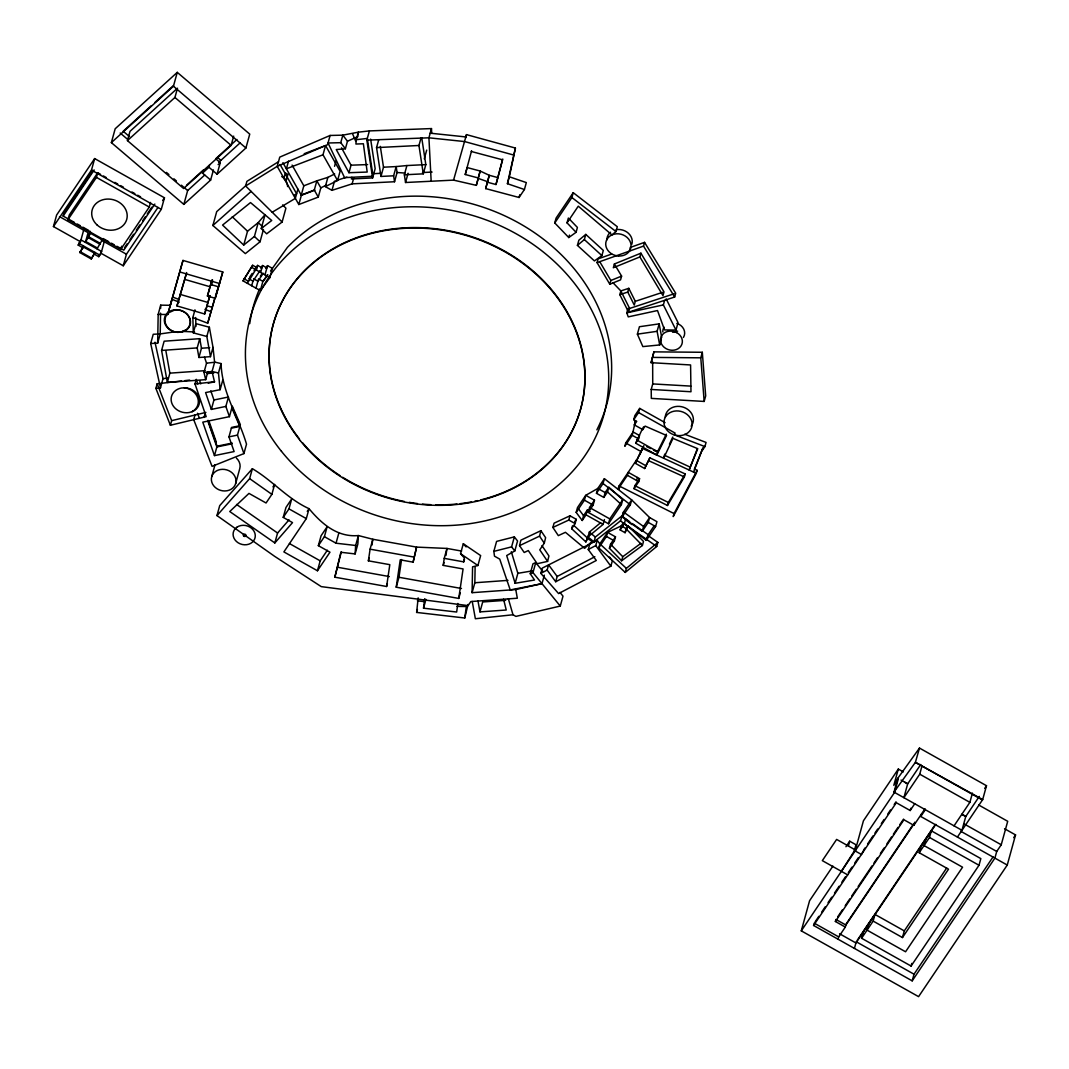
<?xml version="1.0" encoding="UTF-8"?>
<svg xmlns="http://www.w3.org/2000/svg" width="1069" height="1069" viewBox="0 0 1069 1069"><rect width="100%" height="100%" fill="white"/><g stroke="black" fill="none" stroke-linecap="round" stroke-linejoin="round"><path stroke-width="1.5" d="M197.859 384.012L196.268 379.335L194.999 383.958L206.183 416.643L170.385 425.262L155.9 388.408L160.47 387.887L150.689 343.51L157.664 343.149L158.172 314.393L160.711 305.146L170.238 305.293L171.935 299.333L179.271 302.139M157.664 343.149L160.216 333.916L160.577 313.137M160.657 308.34L160.711 305.146M544.335 575.135L541.996 583.647L515.766 589.553L472.097 592.68L472.578 566.837L477.91 565.514L480.649 555.586L463.291 543.774L460.552 553.702L464.32 557.884L463.732 561.866L444.236 558.365L443.207 565.381L463.077 568.949L458.748 598.426L396.225 587.202L400.234 559.835L413.102 562.147L416.589 547.114L446.976 548.437L461.594 551.069M472.097 592.68L474.836 582.752L475.13 566.597M387.392 583.661L386.604 586.493L334.838 577.193L340.877 552.272L355.122 553.929L355.656 545.484L358.382 535.556L372.814 539.257L416.589 547.114L413.102 562.147M468.035 604.466L464.761 618.002L416.629 612.43L418.166 597.878M457.826 603.451L456.663 612.029L423.524 608.194L424.754 598.653M358.115 135.055L358.342 132.168L369.393 130.912L431.475 128.574L431.716 133.398M464.761 618.002L466.338 606.524L457.011 606.39M386.604 586.493L389.811 564.673L368.377 560.824L370.088 549.185L372.814 539.257L371.972 545.07M396.225 587.202L398.964 577.273L401.556 559.568M445.947 555.452L446.976 548.437L444.236 558.365M211.796 284.835L212.571 280.038M515.405 148.056L509.338 176.773L526.322 182.585L524.425 189.507L507.428 183.708L515.405 148.056L466.485 134.627L465.59 137.807M334.838 577.193L341.345 551.698M519.547 545.644L520.884 540.179L540.887 530.678L545.631 537.68L544.281 543.146L539.765 549.84L547.595 561.399L537.199 563.71L528.3 550.562L524.198 552.499L519.547 545.644L539.538 536.13L540.887 530.678M547.595 561.399L548.945 555.947L541.983 545.671M651.208 389.463L690.975 391.748L690.587 364.957L651.101 362.685L653.934 351.861L702.306 352.276L705.687 395.891L704.164 401.436L651.328 398.39L651.208 389.463L652.731 383.918L652.651 361.87M653.934 351.861L651.101 362.685M465.242 174.501L467.153 167.566L480.168 171.027L478.257 177.962L465.242 174.501L471.589 150.702M421.747 137.834L425.823 164.613L406.901 165.548L404.363 174.795L405.539 182.505L453.563 180.126L476.32 185.351L480.168 171.027L489.268 175.303L497.887 177.588L502.764 159.04M524.425 189.507L519.053 197.484L485.687 188.598L487.357 182.224L495.976 184.523L497.887 177.588M495.976 184.523L502.483 159.789L471.282 151.491M94.927 252.378L91.239 258.952L79.774 252.525L82.954 247.794L78.197 245.108L80.469 241.741L53.45 226.561L56.63 215.016L94.66 158.573L164.466 197.792L161.285 209.337L123.256 265.767L101.061 253.3L104.241 241.754M74.456 222.432L63.138 216.072L63.766 213.76L93.003 170.385M150.542 202.429L149.272 207.052L120.81 249.264L68.002 219.599L69.285 214.989L97.733 172.764L100.58 174.367M53.45 226.561L91.48 170.118L94.66 158.573M68.002 219.599L96.451 177.387L97.733 172.764M78.197 245.108L80.977 239.884L101.568 251.456L98.776 256.68L94.419 254.235M80.469 241.741L83.649 230.196M79.774 252.525L83.208 246.872L94.673 253.3L91.239 258.952M213.426 169.944L210.646 180.046L183.841 204.393L111.363 142.618L115.185 128.761L177.267 72.358L249.745 134.133L245.923 147.99L217.087 174.194L208.949 167.258L209.577 164.947M82.954 247.794L83.462 245.937M85.426 242.382L88.099 232.681L59.476 216.606M97.199 249.01L97.453 248.075L85.68 241.46L88.246 237.639L90.037 231.171M97.453 248.075L100.286 243.331L88.5 236.717L90.972 232.507M127.438 140.614L129.977 131.38L177.481 88.219L174.928 97.466L127.438 140.614L183.627 188.518L231.131 145.371L233.683 136.124M100.286 243.331L102.758 239.122M120.81 249.264L121.666 246.191M123.256 265.767L126.436 254.222L157.971 207.426M111.363 142.618L173.445 86.215L177.267 72.358M183.841 204.393L187.663 190.536L204.713 175.035M150.689 343.51L153.241 334.276L158.813 333.982M210.646 180.046L202.509 173.111L203.137 170.799M158.172 314.393L167.699 314.527L182.986 260.422L222.793 271.98L215.243 298.304L207.426 296.033L211.969 279.864M167.699 314.527L182.986 260.422M207.814 371.972L205.689 379.669L167.339 382.395L161.593 350.432L164.145 341.198L199.756 338.673L201.466 348.24L198.928 357.487L210.459 356.658L213.012 347.425L209.377 327.234L195.868 323.64L193.315 332.873L206.838 336.468L210.459 356.658M204.673 313.992L209.871 295.632L204.673 313.992L176.973 305.934L186.621 272.555M176.973 305.934L186.407 273.651M155.9 388.408L157.17 383.784L181.476 381.018M217.087 174.194L220.267 162.648L215.697 158.76L236.917 139.478M160.47 387.887L163.022 378.653L154.978 342.2M167.339 382.395L169.877 373.148L165.869 350.779M263.442 229.461L260.048 241.781L245.349 253.62L212.878 225.492L216.7 211.635L246.298 185.244M193.315 332.873L192.848 317.533L194.972 309.836M170.385 425.262L171.655 420.651L157.17 383.784M207.426 296.033L211.742 281.013M198.928 357.487L197.204 347.906L199.756 338.673M207.707 323.199L215.11 297.396L207.707 323.199L192.848 317.533M261.25 228.499L271.726 220.495L250.507 202.575L222.566 225.078L243.719 245.068L247.54 231.211L258.23 222.606L265.072 214.642L261.25 228.499L266.649 233.83L282.109 222.031L245.629 185.979L246.899 181.356L278.488 161.726M215.243 298.304L222.793 271.98M206.838 336.468L209.377 327.234M205.689 379.669L203.992 372.413L206.531 363.166L204.513 357.206M194.986 415.039L193.703 419.649L212.063 466.351L243.919 453.59L246.511 444.169C238.641 417.137 221.804 392.376 221.083 363.567L214.669 362.07L212.063 371.491L214.468 381.74L194.999 383.958M204.072 417.431L205.368 412.728M243.719 245.068L254.409 236.463L258.23 222.606L262.733 226.855M265.727 268.292L267.531 265.633L272.408 268.372L269.856 277.606L260.328 290.608L243.051 280.893L252.658 265.272L256.974 267.704M211.355 409.414L213.947 399.993L228.459 397L225.853 406.42L211.355 409.414L205.595 392.577L220.12 389.677L218.477 372.987L221.083 363.567M247.38 283.325L256.079 269.041M243.051 280.893L252.658 265.272M220.12 389.677L222.726 380.243M251.696 285.744L252.965 281.134L260.141 270.484M256.346 270.016L257.616 265.393L261.932 267.825M288.536 161.085L286.412 168.782L322.998 154.791L325.537 145.558L340.102 171.281L337.563 180.527L325.337 186.607L331.978 190.335L352.129 183.855L394.528 181.743L397.067 172.51L396.171 166.577L383.504 167.205L380.965 176.438L393.619 175.81L396.171 166.577L406.901 165.548M285.049 174.381L283.926 178.47L286.425 179.873L287.935 174.421L285.423 173.018M256.012 288.176L258.564 278.942L262.88 281.361L260.328 290.608M260.662 272.435L262.573 265.513L266.889 267.945M240.057 425.689L231.559 427.44L228.966 436.86L234.111 451.572L214.468 455.608L217.074 446.187L208.027 420.331M264.978 274.867L267.531 265.633M211.742 476.64L215.029 464.694M282.109 222.031L285.917 208.174L282.617 204.914M214.468 455.608L202.776 422.148L229.434 416.656L232.32 406.167L240.351 424.634L237.465 435.11L243.919 453.59M297.89 189.146L295.338 198.38L272.207 212.25M334.677 173.98L327.889 177.36L316.838 180.821L314.286 190.068L301.271 195.039L303.823 185.806L316.838 180.821L320.82 187.85L318.268 197.097L298.826 204.526L301.364 195.293L282.911 162.688M515.766 589.553L517.329 598.226L470.828 601.553L468.102 605.615L321.261 586.627L274.639 556.334L216.967 515.579L219.706 505.65L252.378 468.703C272.475 480.502 287.681 498.982 309.048 508.684C321.582 523.797 337.403 537.493 358.382 535.556L357.861 544.001L355.122 553.929M352.743 134.226L355.803 141.402L358.342 132.168L342.828 135.162L330.107 135.456L327.568 144.703L277.218 166.35L245.629 185.979M235.634 483.642A12.44 10.69 15.4 0 0 220.374 469.518A12.44 10.69 15.4 0 0 215.056 487.25A12.44 10.69 15.4 0 0 235.634 483.642L239.737 468.716A12.44 10.69 15.4 0 0 236.423 458.107M325.337 186.607L327.889 177.36M340.757 142.685L342.828 135.162L347.465 141.228L345.394 148.765L336.267 149.553L348.962 172.71L367.188 172.056L363.38 143.767L355.924 144.034L356.271 139.692L367.308 138.449L373.081 176.225L344.565 177.641L328.036 142.992L340.757 142.685L345.394 148.765M334.557 166.31L336.054 160.858M216.967 515.579L249.638 478.631L252.378 468.703M331.978 190.335L334.517 181.089M348.962 172.71L351.033 165.187L341.519 147.816M351.861 177.267L351.38 178.977L372.6 177.922L375.152 168.688L370.636 139.13M352.129 183.855L353.826 177.695M372.6 177.922L366.841 140.146L369.393 130.912M283.232 517.383L288.964 508.871L291.703 498.942L285.971 507.454L283.232 517.383L292.518 522.607L274.84 542.945L229.741 511.53L248.97 493.397L266.061 502.991L271.887 494.346L274.613 484.417L272.956 486.889M380.965 176.438L376.555 147.602L378.68 139.905M274.84 542.945L277.579 533.017L289.018 519.855M318.348 545.658L324.401 536.678L327.141 526.75L321.088 535.729L318.348 545.658L329.974 552.192L317.453 570.766L283.886 551.911L306.309 518.612L309.048 508.684L307.257 511.356M405.539 182.505L408.077 173.272M404.363 174.795L423.284 173.846L418.954 145.491L421.079 137.794M431.475 128.574L428.923 137.807L431.168 181.236M424.286 158.867L426.705 150.101M423.284 173.846L425.823 164.613M317.453 570.766L320.192 560.837L327.341 550.228M355.656 545.484L336.027 543.212L338.766 533.271M466.485 134.627L453.563 180.126M368.377 560.824L369.166 557.991M476.32 185.351L478.231 178.416L487.598 181.677L489.268 175.303L485.687 188.598M507.428 183.708L509.338 176.773M519.053 197.484L519.815 194.705M416.629 612.43L417.431 609.504M423.524 608.194L425.943 599.402M443.207 565.381L443.996 562.548M554.758 222.953L556.094 218.103L573.225 192.687L617.294 226.708L615.958 231.545L611.949 234.913L578.276 206.183L567.024 222.86L576.084 232.294L568.775 237.545L554.758 222.953L571.888 197.524L573.225 192.687M463.732 561.866L464.521 559.034M458.748 598.426L460.311 592.76M567.024 222.86L568.361 218.023M568.775 237.545L569.443 235.113M576.084 232.294L577.42 227.443L569.496 219.198M577.42 245.389L578.85 240.218L585.785 234.405L603.317 250.427L601.887 255.598L594.417 260.916L577.42 245.389L584.355 239.576L585.785 234.405M472.244 601.459L475.358 618.737L513 614.769L515.913 616.399L560.263 606.07L541.996 583.647L510.234 589.941L499.744 559.127L494.479 556.161L493.851 551.363L496.591 541.395L514.349 536.892L517.556 540.981L514.804 550.963L506.706 555.546L515.124 583.3L534.527 580.013L530.237 573.746L532.99 563.777L535.729 562.641L542.745 571.22M503.566 599.215L506.238 610.011L479.968 611.896L482.707 601.967L505.69 600.324M514.804 550.963L511.597 546.874L514.349 536.892M640.906 253.179L639.877 256.921L662.967 295.619L663.996 291.877L640.906 253.179L614.368 264.003L621.597 276.109L620.568 279.851L609.824 284.234L597.063 262.627L598.092 258.885L611.628 254.075M515.124 583.3L517.864 573.318L511.316 551.738M614.368 264.003L613.339 267.744L639.877 256.921M609.824 284.234L610.853 280.492L599.696 261.598M530.237 573.746L532.977 572.623L535.729 562.641M587.963 538.803L592.146 541.315L584.636 548.317L565.448 532.309L558.325 535.622L552.887 527.431L554.063 523.182L569.991 515.793L576.285 519.334L575.109 523.583L571.648 528.714L585.865 541.916L589.126 534.553L585.865 541.916M629.427 251.108L630.616 246.819M609.477 557.056L612.31 560.918L610.867 566.182L558.579 593.562L540.82 573.372L542.277 568.107L597.197 540.326L600.03 544.188M630.469 247.367L644.554 242.356L675.702 293.267L674.673 297.008L628.599 312.188L619.82 294.67L620.848 290.928L628.786 288.323L635.307 301.324L634.264 305.066L627.757 292.064L628.786 288.323M547.141 570.071L548.584 564.806L557.163 576.472L555.706 581.736L547.141 570.071L540.82 573.372M674.673 297.008L643.525 246.097L644.554 242.356M552.887 527.431L568.815 520.042L569.991 515.793M666.174 298.919L678.04 322.597L675.982 330.08L664.544 329.92L657.515 310.544L628.251 316.878L626.795 312.843L628.024 308.353M628.599 312.188L629.628 308.447L620.848 290.928L613.072 282.817M571.648 528.714L572.436 525.881M590.222 511.57L587.375 509.98L586.039 514.83L582.217 520.496L576.178 512.398L577.514 507.548L585.745 495.321L597.812 488.453L604.386 478.685L631.672 499.918L649.591 517.543L656.941 521.672L655.604 526.523L646.277 540.366L620.488 520.857L623.521 512.011L630.763 501.267M576.178 512.398L584.409 500.172L585.745 495.321L594.471 500.225L593.135 505.076L588.217 512.372L608.488 523.757L621.383 504.608L622.719 499.771L609.998 488.159M582.217 520.496L583.554 515.646L587.375 509.98M560.263 606.07L563.002 596.141L559.956 592.4M588.217 512.372L589.553 507.521L594.471 500.225M661.337 338.993L659.693 344.953L642.843 346.597L637.391 334.156L639.436 326.726L659.159 323.867L661.738 337.51M596.475 493.303L597.812 488.453L605.148 492.582L603.811 497.432L596.475 493.303L603.05 483.535L604.386 478.685M620.488 520.857L594.003 541.903L587.99 536.945L589.326 532.095L600.644 522.688M555.706 581.736L596.302 560.477L588.257 549.519L589.714 544.255M603.811 497.432L607.513 491.94L608.849 487.103L605.148 492.582M594.003 541.903L595.339 537.052L621.824 516.006L629.628 521.699M588.257 549.519L595.754 545.591L597.197 540.326M675.982 330.08L663.368 304.919L664.611 300.429M587.99 536.945L603.09 524.398L604.426 519.547M635.681 443.207L638.594 438.878L639.516 435.551L633.129 431.97L625.726 442.98L624.804 446.308L632.22 435.297L635.507 420.745L634.358 424.901L642.763 429.618L645.128 426.103L666.562 435.484L656.807 455.073L635.681 443.207L642.643 428.348M659.693 344.953L657.114 331.31L659.159 323.867M634.358 424.901L636.723 421.386L633.743 419.716L634.879 415.56L639.716 408.398L665.078 422.643M647.4 536.304L647.948 535.489L657.849 542.424L656.727 546.486L625.245 572.423L598.747 547.903L599.869 543.84L607.58 532.402L621.276 525.881L623.227 522.982L622.118 527.044M633.743 419.716L638.567 412.554L639.716 408.398M608.488 523.757L609.824 518.906L622.719 499.771M702.453 449.047L694.382 469.064L697.122 470.333L696.293 473.34L673.216 516.581L674.045 513.574L619.846 486.301L619.018 489.295L618.029 489.241L618.857 486.235L636.282 460.365M598.747 547.903L606.457 536.464L607.58 532.402L615.49 536.838L614.381 540.901L609.41 548.263L621.637 560.757L642.389 545.497L643.511 541.435L629.253 526.87M618.029 489.241L627.409 475.317L628.225 472.324L639.556 478.685L638.727 481.678L634.037 488.653L667.484 505.49L684.36 476.934L685.189 473.928L649.832 457.853L644.647 468.529L635.28 463.265L643.231 446.909M609.41 548.263L610.533 544.201L615.49 536.838M642.763 429.618L643.525 426.852M622.185 516.861L623.521 512.011L643.551 526.509L642.228 531.36L622.185 516.861L630.336 504.768L631.672 499.918M639.823 454.739L643.311 446.588M620.154 529.943L621.276 525.881L626.193 528.647L625.084 532.709L620.154 529.943L624.323 523.757L625.659 518.906M635.28 463.265L643.872 445.706M634.037 488.653L634.866 485.647L639.556 478.685M636.589 480.475L637.418 477.482M625.084 532.709L628.158 525.748L626.193 528.647M644.647 468.529L649.832 457.853M621.637 560.757L622.759 556.695L640.919 543.346M656.807 455.073L657.956 450.918L666.321 434.121M625.245 572.423L626.367 568.361L657.849 542.424M664.784 454.071L663.649 458.24L672.949 438.37L697.75 448.686L689.131 470.026L697.349 448.686M642.228 531.36L648.268 522.394L649.591 517.543L643.551 526.509M646.277 540.366L647.026 537.667M646.839 539.551L648.175 534.7L654.308 525.574M704.164 401.436L700.783 357.821L702.306 352.276M667.484 505.49L668.312 502.483L685.189 473.928M693.554 472.07L703.081 447.51M702.239 450.557L704.912 446.588L706.061 442.432L684.775 434.255M1004.566 828.756L1015.55 834.916L1007.252 865.048L918.578 996.642L801.282 930.858L809.58 900.726L832.898 866.117M978.71 805.01L1007.706 821.299L1001.239 844.777L996.722 851.459L994.892 858.113L912.191 980.861L813.589 925.473L814.231 923.162L838.684 936.898L838.043 939.21M848.385 845.967L849.695 841.209L855.988 844.751L854.278 850.924M838.684 936.898L845.312 927.077L835.383 921.491L835.945 919.46L845.873 925.032L914.423 823.304M855.133 850.937L863.431 820.805L898.307 769.065L903.345 771.885M845.312 927.077L846.18 923.937L912.873 824.947M898.307 769.065L893.818 785.341L897.813 778.259L919.487 748.073L986.5 785.715L982.692 799.572L957.423 837.067M979.298 796.405L965.748 816.516L961.98 830.306L893.991 792.116L897.813 778.259M898.374 778.579L894.553 792.436L801.282 930.858M854.425 948.417L856.256 941.762L914.022 974.206L912.191 980.861M902.463 937.553L904.294 930.899L874.976 914.436L873.146 921.09L902.463 937.553L948.524 869.191L919.206 852.728L921.05 846.073L931.326 830.813L980.834 858.607L979.004 865.262L911.082 966.055L861.587 938.248L863.418 931.593L874.108 915.732M868.883 923.496L867.053 930.137L905.563 951.771L962.554 867.2L924.044 845.566L925.874 838.911M919.487 748.073L915.398 762.331L893.991 792.116M920.756 764.469L907.661 783.898L903.893 797.688L919.741 774.183L921.852 766.473M813.589 925.473L896.303 802.725L910.187 810.529L910.815 808.217M835.383 921.491L903.933 819.763L913.861 825.335L914.73 822.195M1007.252 865.048L920.756 816.475L921.398 814.164M919.206 852.728L929.495 837.455L931.326 830.813M911.082 966.055L911.817 963.396M954.042 825.856L969.877 802.351L972.429 793.104M215.577 295.806L218.423 286.759L210.606 284.488M669.448 444.143L672.762 437.047M674.045 513.574L697.122 470.333M841.383 871.342L854.572 850.617L861.44 854.478L864.821 848.078M63.138 216.072L94.192 169.984M98.776 256.68L101.061 253.3M124.445 247.834L127.184 243.772M129.924 239.71L133.572 234.285M136.311 230.223L139.972 224.797M142.712 220.722L145.451 216.66M147.268 213.947L151.838 207.172M154.858 204.059L123.804 250.146L116.935 246.284M162.608 200.544L164.466 197.792M249.545 277.365L252.231 273.383M254.021 270.724L257.616 265.393M260.783 268.172L262.573 265.513M260.355 276.27L262.146 273.611M263.308 273.263L257.923 281.241L253.607 278.822M574.561 521.899L576.285 519.334M845.953 846.742L849.695 841.209M815.153 921.799L818.841 916.333M821.607 912.231L825.281 906.753M828.047 902.65L831.735 897.185M834.501 893.083L839.112 886.241M841.878 882.139L845.552 876.674M848.318 872.571L851.993 867.133M854.732 863.044L858.407 857.605M867.574 844.002L873.079 835.824M874.923 833.098L877.676 829.023M881.337 823.571L884.09 819.482M887.764 814.043L890.517 809.955M894.192 804.503L896.022 801.79M837.789 916.708L842.425 909.839M845.205 905.71L849.828 898.842M851.686 896.089L856.322 889.221M858.166 886.468L872.063 865.85M873.921 863.097L877.622 857.592M880.402 853.476L884.116 847.971M886.896 843.842L891.519 836.974M893.377 834.221L898 827.353M899.857 824.6L903.559 819.095M910.187 810.529L914.73 803.768M913.861 825.335L925.032 808.752M920.756 816.475L925.313 809.714M857.191 940.386L934.319 825.909M935.843 824.359L855.922 942.965L839.553 933.758M861.587 938.248L873.146 921.09M984.709 788.387L986.5 785.715M904.294 930.899L946.666 868.015M914.022 974.206L993.007 856.977M1013.706 837.668L1015.55 834.916M178.269 332.365L174.581 331.804A12.908 11.091 15.4 0 1 166.617 314.927L168.621 312.723L167.031 313.498L174.327 310.17A12.908 11.091 15.4 0 1 189.52 317.6A12.908 11.091 15.4 0 1 184.269 331.27L179.659 332.218L182.639 331.764M263.121 281.374L267.758 274.867M270.551 270.965L287.387 247.38A183.36 157.504 15.4 0 1 522.941 225.372A183.36 157.504 15.4 0 1 596.876 429.832M262.88 281.361L267.638 274.867M178.336 332.365L176.545 332.165M151.37 105.644L123.189 131.246L129.536 136.645M155.045 102.303L173.432 85.6M186.554 185.244L203.284 170.038M202.509 173.111L208.949 167.258M218.757 162.288L240.124 142.872M218.116 164.599L220.267 162.648M212.878 225.492L251.121 191.404M191.926 411.685L194.13 410.322A14.846 12.748 15.4 0 0 187.289 388.381L184.269 387.86M293.895 195.386L296.621 193.756L280.065 164.519M180.113 332.218L183.146 331.417L194.518 331.965M557.163 576.472L594.858 556.735M320.82 187.85L326.299 185.151M347.465 141.228L357.995 136.511M330.107 135.456L279.757 157.116L277.218 166.35L298.826 204.526M610.853 280.492L621.597 276.109M304.197 153.722L324.014 146.132M301.364 195.293L314.834 190.148M597.063 262.627L643.525 246.097M619.82 294.67L627.757 292.064M635.307 301.324L662.486 292.372M629.628 308.447L674.165 293.775M336.067 180.594L346.917 177.107M493.851 551.363L511.597 546.874M171.655 420.651L205.889 412.407M626.795 312.843L663.368 304.919M231.358 428.175L239.857 426.424L231.826 407.97M228.966 436.86L237.465 435.11M217.074 446.187L232.173 443.074M231.973 443.822L216.86 446.936L207.827 421.066M672.521 332.178L677.652 331.136M208.188 383.156L214.642 381.86M517.864 573.318L532.429 570.859M637.391 334.156L657.114 331.31M160.216 333.916L174.635 331.858M206.531 363.166L214.615 362.257L213.012 347.425M203.992 372.413L212.063 371.491L218.477 372.987M207.333 373.428L213.813 372.693M163.022 378.653L167.953 378.092M207.279 373.615L213.773 372.867M184.763 380.644L189.694 380.083M474.836 582.752L507.989 580.373M161.593 350.432L197.204 347.906M201.466 348.24L209.711 347.666M169.877 373.148L205.048 370.662M376.555 147.602L418.954 145.491M374.244 173.646L380.764 173.325M422.496 172.55L432.103 172.069M366.841 140.146L428.923 137.807L464.587 141.562L513.508 154.992M351.033 165.187L367.602 164.586M652.411 357.407L700.783 357.821M652.731 383.918L690.841 386.109M618.857 486.235L619.846 486.301M397.067 172.51L404.937 173.058M430.206 133.184L465.857 136.939M417.351 600.818L423.939 601.58M176.211 332.138L177.775 332.365M370.088 549.185L413.85 557.043M398.964 577.273L461.487 588.498M337.577 567.265L389.343 576.565M179.806 271.967L219.613 283.539M184.817 279.423L210.152 286.786M180.153 294.389L207.854 302.433M207.092 305.814L212.397 307.351M172.577 297.022L178.443 299.267M204.941 309.382L210.887 311.654M704.912 446.588L674.058 434.722L675.14 433.105L638.567 412.554M676.837 323.413L678.855 324.201A11.037 9.487 15.4 0 1 683.425 337.443M649.003 460.859L684.36 476.934M646.718 446.655L650.847 448.566M653.6 449.835L657.729 451.746L636.603 439.88M653.506 450.156L657.635 452.067M664.477 455.234L689.946 467.019M643.044 448.699L696.293 473.34M634.866 485.647L668.312 502.483M632.22 435.297L638.594 438.878M625.726 442.98L640.745 451.412M636.108 460.258L645.476 465.523M103.439 175.971L106.299 177.574M114.851 182.385L117.71 183.988M120.57 185.592L123.416 187.195M131.981 192.006L134.841 193.609M137.687 195.213L140.547 196.816M91.48 170.118L161.285 209.337M627.409 475.317L638.727 481.678M96.451 177.387L149.272 207.052M252.017 267.584L269.856 277.606M248.649 278.702L252.965 281.134M243.692 278.581L248.008 281.013M648.268 522.394L655.604 526.523M584.409 500.172L593.135 505.076M589.553 507.521L609.824 518.906M77.289 224.022L80.122 225.612M82.954 227.203L88.62 230.383M103.185 238.561L108.691 241.647M111.43 243.197L114.183 244.748M90.718 233.43L102.504 240.044M101.328 240.124L126.436 254.222M586.039 514.83L603.09 524.398M88.246 237.639L100.032 244.267M606.457 536.464L614.381 540.901M78.705 243.264L99.283 254.836M568.815 520.042L575.109 523.583M80.028 251.589L91.493 258.03M982.692 799.572L915.398 762.331L982.411 799.986M919.741 774.183L969.877 802.351M901.047 780.076L907.715 783.831L904.628 782.187M963.757 823.731L1001.239 844.777M960.697 831.228L996.722 851.459M929.495 837.455L979.004 865.262M288.964 508.871L306.309 518.612M324.401 536.678L336.027 543.212M855.681 850.122L836.626 839.419L822.328 860.639L847.69 874.883M289.418 543.546L320.192 560.837M460.552 553.702L477.91 565.514M236.57 504.448L277.579 533.017M632.273 523.556L648.175 534.7M624.323 523.757L656.727 546.486M249.638 478.631L271.887 494.346M625.445 519.694L631.899 524.585M571.888 197.524L615.958 231.545M603.05 483.535L630.336 504.768M589.326 532.095L595.339 537.052M173.445 86.215L245.923 147.99M174.928 97.466L231.131 145.371M217.475 157.424L220.895 160.337M120.182 133.024L127.679 139.411M166.417 172.43L168.915 174.554M173.913 178.817L176.412 180.955M181.409 185.204L187.663 190.536M584.355 239.576L601.887 255.598M607.513 491.94L621.383 504.608M599.869 543.84L626.367 568.361M574.013 525.574L587.041 537.667M254.409 236.463L260.048 241.781M232.254 216.78L247.54 231.211M627.035 529.81L642.389 545.497M610.533 544.201L622.759 556.695M463.291 543.774L466.111 546.914M532.977 572.623L541.996 583.647M578.369 508.71L583.554 515.646M595.754 545.591L610.867 566.182M539.538 536.13L544.281 543.146M322.998 154.791L337.563 180.527M314.286 190.068L318.268 197.097M292.091 165.08L303.823 185.806M197.484 413.249L199.262 417.765M225.853 406.42L229.434 416.656M209.39 422.308L216.299 442.085M210.807 390.813L213.947 399.993M199.716 380.764L200.785 383.878M508.39 598.867L513 614.769M478.003 601.045L479.968 611.896M393.619 175.81L394.528 181.743M380.323 146.373L383.504 167.205M195.68 317.506L195.948 326.446M606.898 239.857A12.788 10.984 15.4 0 1 610.519 232.227M616.172 229.688A12.788 10.984 15.4 0 1 631.846 244.213M662.82 331.938A11.037 9.487 15.4 0 1 664.076 327.194M665.252 417.124A14.218 12.213 15.4 0 1 683.639 407.276A14.218 12.213 15.4 0 1 691.149 426.21M299.454 438.958A159.428 136.952 15.4 0 1 346.383 241.875A159.428 136.952 15.4 0 1 569.83 316.852A159.428 136.952 15.4 0 1 480.93 499.851M477.816 500.599A159.428 136.952 15.4 0 1 474.676 501.294M471.496 501.922A159.428 136.952 15.4 0 1 460.218 503.646M456.971 504.007A159.428 136.952 15.4 0 1 445.573 504.768M443.942 504.822A159.428 136.952 15.4 0 1 435.724 504.849M430.754 504.675A159.428 136.952 15.4 0 1 422.442 504.087M417.458 503.552A159.428 136.952 15.4 0 1 409.227 502.35M404.336 501.468A159.428 136.952 15.4 0 1 342.708 477.322M339.915 475.558A159.428 136.952 15.4 0 1 330.521 469.024M329.225 468.062A159.428 136.952 15.4 0 1 302.54 442.753M249.718 323.666A183.36 157.504 15.4 0 1 259.607 288.83M281.722 176.505A13.683 11.759 15.4 0 1 287.614 186.567M168.007 312.442L165.976 314.66A13.069 11.225 15.4 0 0 174.033 331.751L180.741 332.152L186.5 329.559A13.069 11.225 15.4 0 0 186.313 313.524C181.396 309.061 173.338 308.246 168.007 312.442M237.051 527.124L235.086 528.861A11.211 9.634 15.4 0 0 242.262 544.495A11.211 9.634 15.4 0 0 254.916 533.271A11.211 9.634 15.4 0 0 237.051 527.124M192.594 411.485L189.173 412.527A14.365 12.334 15.4 0 1 171.641 402.679A14.365 12.334 15.4 0 1 181.516 388.007L185.204 387.806A14.365 12.334 15.4 0 1 199.048 397.855A14.365 12.334 15.4 0 1 192.594 411.485M618.523 256.012L615.236 255.438A12.788 10.984 15.4 0 1 608.595 237.198A12.788 10.984 15.4 0 1 629.828 240.899A12.788 10.984 15.4 0 1 618.523 256.012M677.358 435.551L673.737 434.722A14.218 12.213 15.4 0 1 665.519 428.041L664.29 424.927A14.218 12.213 15.4 0 1 676.316 410.924A14.218 12.213 15.4 0 1 692.137 423.792A14.218 12.213 15.4 0 1 677.358 435.551M676.543 332.553L673.871 331.51A11.037 9.487 15.4 0 0 660.762 341.973A11.037 9.487 15.4 0 0 678.067 348.748A11.037 9.487 15.4 0 0 676.543 332.553M965.788 816.449L961.819 814.231L965.748 816.516M243.719 536.077A1.35 1.149 15.4 0 0 245.937 535.689A1.35 1.149 15.4 0 0 244.293 534.166A1.35 1.149 15.4 0 0 243.719 536.077M281.468 451.345A183.36 157.504 15.4 0 0 593.95 440.455A183.36 157.504 15.4 0 0 405.792 206.892A183.36 157.504 15.4 0 0 281.468 451.345M300.336 440.695A159.428 136.952 15.4 0 0 572.035 431.235A159.428 136.952 15.4 0 0 408.438 228.151A159.428 136.952 15.4 0 0 300.336 440.695M97.025 224.904A17.932 15.407 15.4 0 0 126.65 219.693A17.932 15.407 15.4 0 0 104.682 199.342A17.932 15.407 15.4 0 0 97.025 224.904"/></g></svg>
